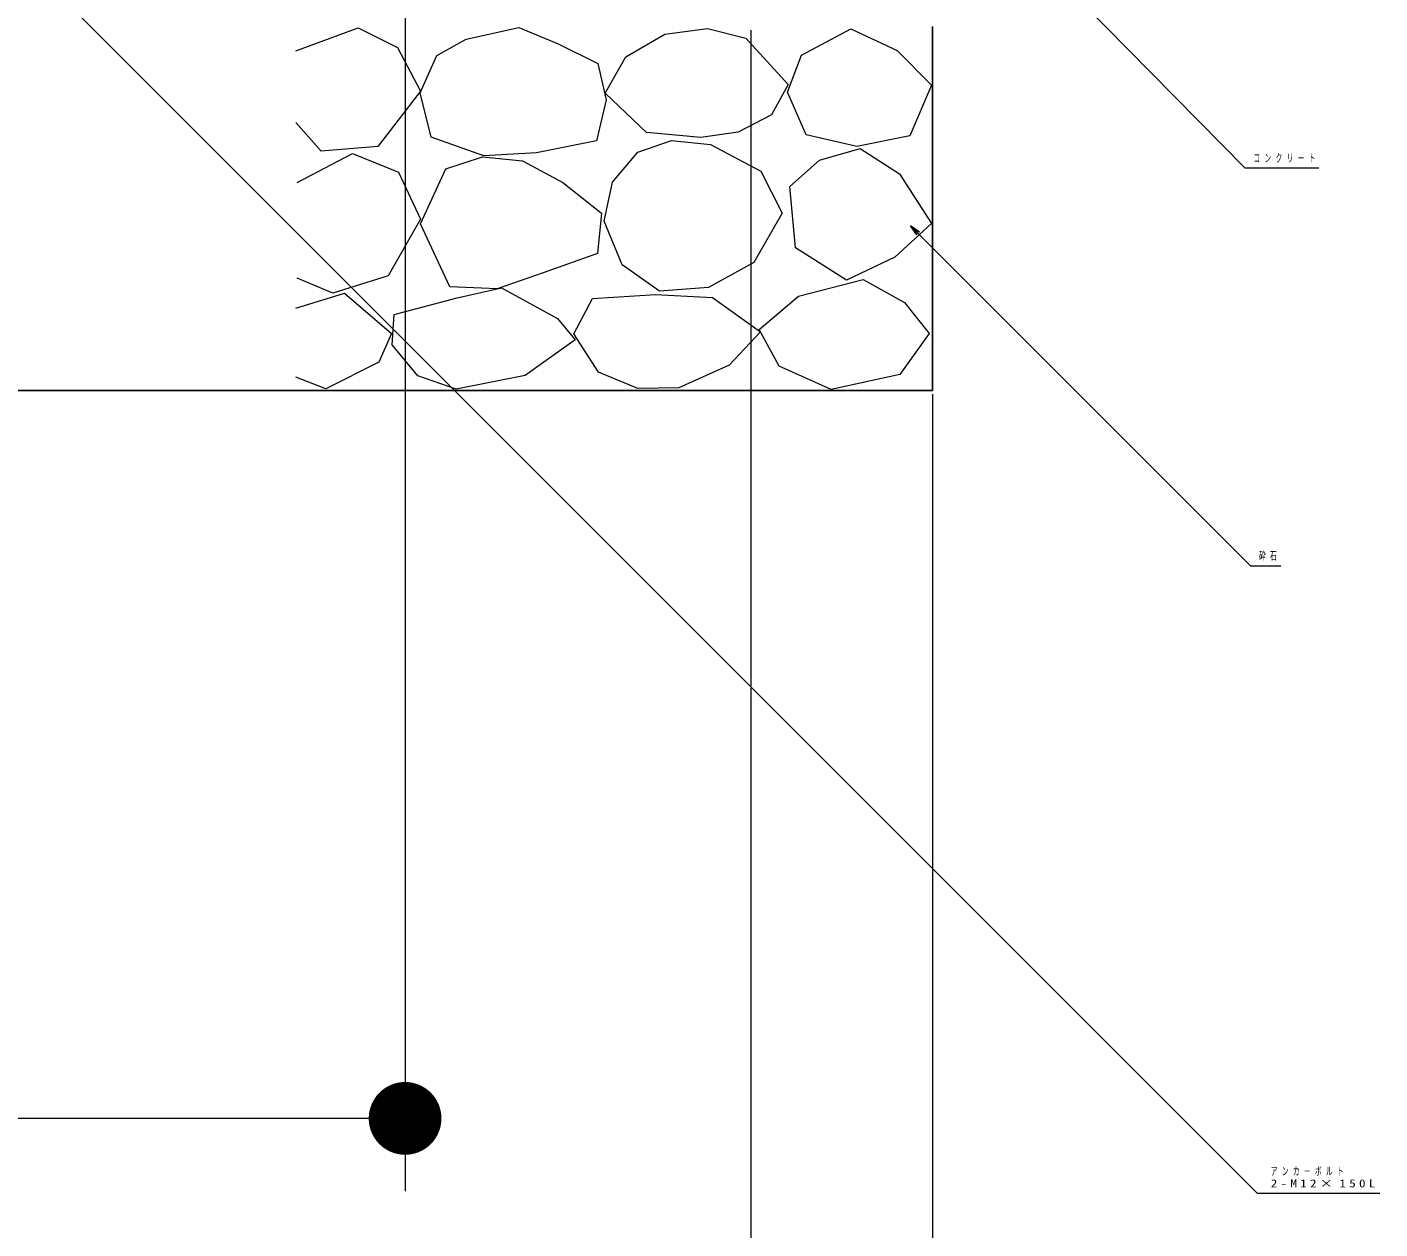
# Model space of a CAD drawing. Units: millimetres on the paper, scale 1:20. Extents: x -385 to 0, y 0 to 267.
# Drawn here: x -107.82 to -89.23, y 79.92 to 96.43 of the extents above; entities that cross this region are included whole.
import ezdxf

# ---------------------------------------------------------------- set-up
doc = ezdxf.new("R2010")
doc.units = ezdxf.units.MM
doc.layers.add('1_20', color=7, linetype='Continuous', lineweight=25)
doc.styles.add('ＭＳ ゴシック', font='')
doc.styles.get('ＭＳ ゴシック').set_extended_font_data('MS Gothic')

# ---------------------------------------------------------------- blocks, each defined once
blk = doc.blocks.new('filled_dot')
at = {"color": 0, "linetype": 'Continuous', "lineweight": -2, "const_width": 1.25}
blk.add_lwpolyline([(-0.625, 0, 1), (0.625, 0, 1)], format="xyb", close=True, dxfattribs=at)

msp = doc.modelspace()

# ---------------------------------------------------------------- linework, layer by layer
at = {"layer": '1_20', "lineweight": 13}
for p, q in [((-102.629, 99.346), (-102.629, 81.39)), ((-102.629, 98.396), (-102.629, 80.44)), ((-97.879, 96.39), (-97.879, 71.39)), ((-97.879, 95.44), (-97.879, 70.44)), ((-95.379, 91.39), (-95.379, 61.39)), ((-95.379, 90.44), (-95.379, 60.44)), ((-102.629, 81.44), (-119.129, 81.44)), ((-102.629, 81.44), (-119.129, 81.44))]:
    msp.add_line(p, q, dxfattribs=at)
at = {"layer": '1_20', "color": 4}
for q in [(-95.379, 96.44), (-126.379, 91.44)]:
    msp.add_line((-95.379, 91.44), q, dxfattribs=at)
at = {"layer": '1_20'}
for p, q in [((-95.595, 93.578), (-95.683, 93.701)), ((-95.683, 93.701), (-95.559, 93.613)), ((-95.683, 93.701), (-95.577, 93.595))]:
    msp.add_line(p, q, dxfattribs=at)
at = {"layer": '1_20', "lineweight": 13}
for points in [[(-118.663, 108.145), (-90.92, 80.413), (-89.232, 80.413)], [(-99.099, 102.626), (-91.09, 94.498), (-90.07, 94.498)], [(-104.129, 96.105), (-103.274, 96.422), (-102.735, 96.152), (-102.418, 95.55), (-103.004, 94.79), (-103.781, 94.727), (-104.129, 95.123)], [(-104.113, 94.299), (-103.353, 94.695), (-102.719, 94.441), (-102.418, 93.792), (-102.862, 93.016), (-103.622, 92.778), (-104.113, 92.984)], [(-95.683, 93.701), (-91.013, 89.032), (-90.594, 89.032)], [(-104.129, 92.572), (-103.464, 92.778), (-102.814, 92.224), (-102.988, 91.827), (-103.717, 91.463), (-104.129, 91.622)]]:
    msp.add_lwpolyline(points, dxfattribs=at)
for points in [[(-101.064, 96.425), (-100.527, 96.201), (-99.981, 95.933), (-99.864, 95.431), (-99.999, 94.868), (-100.822, 94.707), (-101.547, 94.662), (-102.272, 94.921), (-102.424, 95.53), (-102.191, 96.04), (-101.789, 96.264)], [(-98.473, 96.415), (-97.946, 96.279), (-97.365, 95.644), (-97.594, 95.225), (-98.052, 94.988), (-98.567, 94.914), (-99.311, 94.982), (-99.878, 95.523), (-99.594, 96.023), (-99.061, 96.333)], [(-96.502, 96.41), (-95.868, 96.109), (-95.393, 95.634), (-95.694, 94.937), (-96.422, 94.794), (-97.119, 94.953), (-97.373, 95.539), (-97.183, 96.046)], [(-97.838, 93.198), (-98.459, 92.853), (-99.135, 92.806), (-99.648, 93.168), (-99.892, 93.766), (-99.78, 94.303), (-99.432, 94.712), (-98.966, 94.876), (-98.432, 94.82), (-97.742, 94.451), (-97.446, 93.874)], [(-101.014, 94.594), (-100.459, 94.297), (-99.932, 93.878), (-99.986, 93.324), (-100.73, 93.054), (-101.365, 92.837), (-102.014, 92.864), (-102.419, 93.729), (-102.068, 94.486), (-101.564, 94.65)], [(-96.375, 94.762), (-95.836, 94.414), (-95.393, 93.733), (-95.9, 93.273), (-96.565, 92.956), (-97.262, 93.4), (-97.341, 94.24), (-96.933, 94.602)], [(-96.334, 92.966), (-95.765, 92.647), (-95.427, 92.224), (-95.831, 91.658), (-96.773, 91.455), (-97.489, 91.774), (-97.762, 92.279), (-97.223, 92.735)], [(-101.304, 92.85), (-100.534, 92.431), (-100.291, 92.134), (-100.98, 91.647), (-101.926, 91.458), (-102.456, 91.642), (-102.805, 92.066), (-102.777, 92.485), (-101.913, 92.715)], [(-99.189, 92.759), (-98.405, 92.718), (-97.743, 92.245), (-98.175, 91.786), (-98.865, 91.475), (-99.43, 91.467), (-99.973, 91.691), (-100.311, 92.218), (-100.054, 92.705)]]:
    msp.add_lwpolyline(points, close=True, dxfattribs=at)

# ---------------------------------------------------------------- block references
at = {"layer": '1_20', "lineweight": 13, "rotation": 180}
for xscale, yscale in [(0.4, 0.4), (0.02, 0.02)]:
    msp.add_blockref('filled_dot', (-102.629, 81.44), dxfattribs=dict(at, xscale=xscale, yscale=yscale))

# ---------------------------------------------------------------- texts
at = {"layer": '1_20', "char_height": 0.11, "attachment_point": 4, "style": 'ＭＳ ゴシック'}
for s, insert in [('\\T1.64;\\W0.6;コンクリート', (-90.97, 94.63)), ('\\T1.64;\\W0.6;砕石', (-90.894, 89.164)), ('\\T1.64;\\W0.6;アンカ－ボルト', (-90.732, 80.711)), ('\\T1.5;\\W1.2;2-M12×150L', (-90.732, 80.546))]:
    msp.add_mtext(s, dxfattribs=dict(at, insert=insert))

doc.saveas('drawing.dxf')
